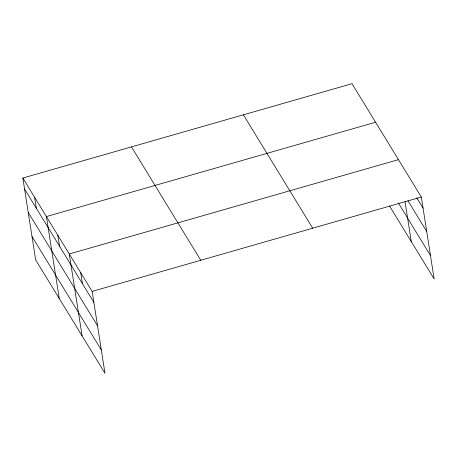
<?xml version="1.0" encoding="UTF-8"?>
<svg xmlns="http://www.w3.org/2000/svg" width="457" height="457" viewBox="0 0 457 457"><rect width="100%" height="100%" fill="white"/><g stroke="black" fill="none" stroke-linecap="round" stroke-linejoin="round"><path stroke-width="0.69" d="M22.85 178.024L92.148 291.4L104.979 373.312L35.675 259.936L22.85 178.024L352.027 83.688L421.325 197.064L434.15 278.976L389.518 205.958M375.585 122.236L46.414 216.572L59.239 298.484M398.453 159.653L69.281 253.989L82.106 335.895M92.148 291.4L421.325 197.064M416.778 197.812L423.045 208.072M407.901 200.692L426.712 231.471M398.395 203.074L430.488 255.577M243.398 114.821L312.697 228.197M131.479 146.897L200.777 260.273M24.575 189.032L93.874 302.408M28.237 212.431L97.535 325.807M32.013 236.537L101.311 349.913M405.028 201.634L411.283 241.559M80.718 272.692L82.437 283.7M57.845 235.281L59.57 246.283M34.629 197.298L36.354 208.306"/></g></svg>
